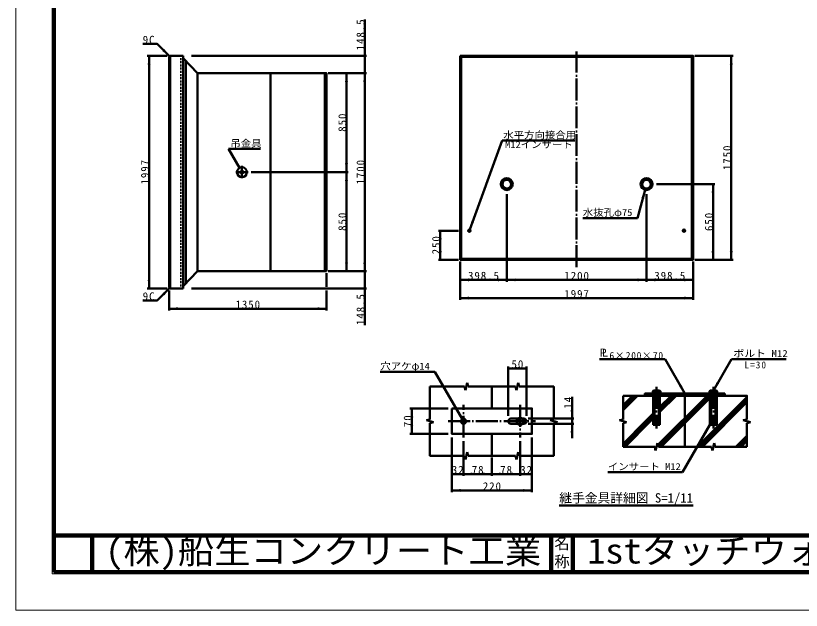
# Model space of a CAD drawing. Units: millimetres, scale not verified, with parts at other scales. Extents: x -2102 to 2102, y -1485 to 1485.
# Drawn here: x -2102 to 54, y -1485 to 147 of the extents above; entities that cross this region are included whole.
import ezdxf
from ezdxf.enums import TextEntityAlignment as Align

# ---------------------------------------------------------------- set-up
doc = ezdxf.new("R2010")
doc.units = ezdxf.units.MM
doc.header["$LTSCALE"] = 5
for name, pattern in [('DASHED', [7.5, 6, -1.5]), ('DOTTED', [1.75, 0.25, -1.5]), ('LONG_DASHED_DOTTED', [15.25, 12, -1.5, 0.25, -1.5])]:
    doc.linetypes.add(name, pattern=pattern)
doc.layers.add('0-0_V-nasSTD', color=7, linetype='Continuous', lineweight=50)
doc.layers.add('0-1_0', color=7, linetype='Continuous', lineweight=100)
doc.styles.add('ＭＳ ゴシック', font='')
doc.styles.get('ＭＳ ゴシック').set_extended_font_data('MS Gothic')

msp = doc.modelspace()

# ---------------------------------------------------------------- linework, layer by layer
at = {"layer": '0-0_V-nasSTD', "lineweight": 100}
for p, q in [((-1997.5, 1380), (-1997.5, -1380)), ((-632.5, -1280), (-632.5, -1380)), ((-572.5, -1280), (-572.5, -1380)), ((-1997.5, -1380), (1997.5, -1380))]:
    msp.add_line(p, q, dxfattribs=at)
at = {"layer": '0-0_V-nasSTD'}
for p, q in [((-1144.279, 36.866), (-1144.279, 136.866)), ((-1686.279, 36.866), (-1741.279, 36.866)), ((-1736.279, 36.866), (-1736.279, -602.174)), ((-1678.399, 36.866), (-1681.279, 33.986)), ((-1681.279, 33.986), (-1681.279, -599.294)), ((-1678.399, -602.174), (-1678.399, 36.866)), ((-1642.879, 36.866), (-1678.399, 36.866)), ((-1642.879, 36.866), (-1642.879, -602.174)), ((-1642.879, 30.243), (-1603.357, -10.654)), ((-1635.357, -587.767), (-1635.357, 22.46)), ((-1619.879, 36.866), (-1139.279, 36.866)), ((-881.839, 36.866), (-878.959, 33.986)), ((-878.959, 33.986), (-878.959, -520.254)), ((-245.679, 33.986), (-878.959, 33.986)), ((-245.679, 33.986), (-242.799, 36.866)), ((-245.679, -520.254), (-245.679, 33.986)), ((-132.799, 36.866), (-237.799, 36.866)), ((-137.799, 36.866), (-137.799, -523.134)), ((-1603.357, -554.654), (-1603.357, -10.654)), ((-1402.879, -554.654), (-1402.879, -10.654)), ((-1254.079, -554.654), (-1254.079, -10.654)), ((-1244.279, -10.654), (-1139.279, -10.654)), ((-1194.279, -282.654), (-1194.279, -10.654)), ((-766.914, -195.957), (-855.839, -440.277)), ((-766.914, -195.957), (-566.914, -195.957)), ((-1518.159, -218.776), (-1430.159, -218.776)), ((-1488.159, -270.737), (-1518.159, -218.776)), ((-1456.279, -282.654), (-1189.279, -282.654)), ((-1194.279, -554.654), (-1194.279, -282.654)), ((-342.799, -315.134), (-182.799, -315.134)), ((-187.799, -315.134), (-187.799, -523.134)), ((-754.319, -343.134), (-754.319, -583.134)), ((-395.29, -408.327), (-374.584, -331.052)), ((-370.319, -343.134), (-370.319, -583.134)), ((-545.29, -408.327), (-395.29, -408.327)), ((-941.839, -443.134), (-886.839, -443.134)), ((-936.839, -443.134), (-936.839, -523.134)), ((-941.839, -523.134), (-886.839, -523.134)), ((-878.959, -520.254), (-881.839, -523.134)), ((-881.839, -528.134), (-881.839, -633.134)), ((-878.959, -520.254), (-245.679, -520.254)), ((-245.679, -520.254), (-242.799, -523.134)), ((-242.799, -528.134), (-242.799, -633.134)), ((-132.799, -523.134), (-237.799, -523.134)), ((-1603.357, -554.654), (-1642.879, -595.551)), ((-1249.279, -554.654), (-1603.357, -554.654)), ((-1249.279, -597.174), (-1249.279, -559.654)), ((-1244.279, -554.654), (-1139.279, -554.654)), ((-1144.279, -554.654), (-1144.279, -602.174)), ((-881.839, -578.134), (-754.319, -578.134)), ((-754.319, -578.134), (-370.319, -578.134)), ((-370.319, -578.134), (-242.799, -578.134)), ((-1686.279, -602.174), (-1741.279, -602.174)), ((-1681.279, -599.294), (-1678.399, -602.174)), ((-1678.399, -602.174), (-1642.879, -602.174)), ((-1619.879, -602.174), (-1139.279, -602.174)), ((-1144.279, -602.174), (-1144.279, -702.174)), ((-1681.279, -662.174), (-1681.279, -607.174)), ((-1249.279, -662.174), (-1249.279, -607.174)), ((-881.839, -628.134), (-242.799, -628.134)), ((-1249.279, -657.174), (-1681.279, -657.174)), ((-499.627, -795.453), (-319.627, -795.453)), ((-319.627, -795.453), (-265.008, -890.056)), ((-137.008, -795.453), (-187.008, -882.056)), ((-137.008, -795.453), (12.992, -795.453)), ((-750.008, -816.056), (-750.008, -951.056)), ((-700.008, -816.056), (-700.008, -951.056)), ((-1101.508, -830.09), (-951.508, -830.09)), ((-876.508, -959.993), (-951.508, -830.09)), ((-750.008, -821.056), (-700.008, -821.056)), ((-862.508, -861.056), (-867.508, -881.056)), ((-862.508, -861.056), (-860.008, -871.056)), ((-722.508, -861.056), (-727.508, -881.056)), ((-722.508, -861.056), (-720.008, -871.056)), ((-965.008, -871.056), (-870.008, -871.056)), ((-965.008, -961.056), (-965.008, -871.056)), ((-870.008, -871.056), (-867.508, -881.056)), ((-860.008, -871.056), (-730.008, -871.056)), ((-795.008, -871.056), (-795.008, -931.056)), ((-730.008, -871.056), (-727.508, -881.056)), ((-351.508, -882.056), (-353.508, -884.056)), ((-332.508, -884.056), (-353.508, -884.056)), ((-334.508, -882.056), (-351.508, -882.056)), ((-334.508, -882.056), (-332.508, -884.056)), ((-195.508, -882.056), (-197.508, -884.056)), ((-176.508, -884.056), (-197.508, -884.056)), ((-178.508, -882.056), (-195.508, -882.056)), ((-178.508, -882.056), (-176.508, -884.056)), ((-575.008, -959.056), (-575.008, -899.056)), ((-435.008, -896.056), (-435.008, -961.056)), ((-409.304, -896.056), (-435.008, -921.759)), ((-402.233, -896.056), (-435.008, -928.83)), ((-395.162, -896.056), (-435.008, -935.902)), ((-373.949, -896.056), (-367.949, -890.056)), ((-366.878, -896.056), (-360.878, -890.056)), ((-359.807, -896.056), (-353.807, -890.056)), ((-352.736, -896.056), (-349.008, -892.328)), ((-352.508, -976.056), (-352.508, -896.056)), ((-349.008, -920.056), (-349.008, -890.056)), ((-204.243, -896.056), (-339.255, -1031.067)), ((-197.172, -896.056), (-337.172, -1036.056)), ((-332.593, -890.056), (-337.008, -894.47)), ((-337.008, -890.056), (-337.008, -920.056)), ((-333.508, -976.056), (-333.508, -896.056)), ((-303.238, -896.056), (-333.508, -926.325)), ((-296.167, -896.056), (-333.508, -933.397)), ((-289.096, -896.056), (-333.508, -940.468)), ((-331.522, -896.056), (-325.522, -890.056)), ((-330.101, -1036.056), (-196.508, -902.463)), ((-324.451, -896.056), (-318.451, -890.056)), ((-317.38, -896.056), (-311.38, -890.056)), ((-310.309, -896.056), (-304.309, -890.056)), ((-303.238, -896.056), (-297.238, -890.056)), ((-296.167, -896.056), (-290.167, -890.056)), ((-289.096, -896.056), (-283.096, -890.056)), ((-282.025, -896.056), (-276.025, -890.056)), ((-274.954, -896.056), (-268.954, -890.056)), ((-267.883, -896.056), (-265.008, -893.181)), ((-261.883, -890.056), (-265.008, -893.181)), ((-265.008, -896.056), (-265.008, -1036.056)), ((-260.812, -896.056), (-254.812, -890.056)), ((-253.741, -896.056), (-247.741, -890.056)), ((-246.67, -896.056), (-240.67, -890.056)), ((-239.598, -896.056), (-233.598, -890.056)), ((-232.527, -896.056), (-226.527, -890.056)), ((-231.106, -1036.056), (-95.008, -899.957)), ((-225.456, -896.056), (-219.456, -890.056)), ((-218.385, -896.056), (-212.385, -890.056)), ((-211.314, -896.056), (-205.314, -890.056)), ((-204.243, -896.056), (-198.243, -890.056)), ((-197.172, -896.056), (-193.008, -891.891)), ((-196.508, -976.056), (-196.508, -896.056)), ((-193.008, -920.056), (-193.008, -890.056)), ((-177.03, -890.056), (-181.008, -894.034)), ((-181.008, -890.056), (-181.008, -920.056)), ((-177.508, -976.056), (-177.508, -896.056)), ((-175.959, -896.056), (-169.959, -890.056)), ((-168.888, -896.056), (-162.888, -890.056)), ((-161.817, -896.056), (-155.817, -890.056)), ((-155.008, -890.056), (-155.008, -896.056)), ((-349.008, -970.056), (-349.008, -920.056)), ((-337.008, -970.056), (-337.008, -920.056)), ((-224.035, -1036.056), (-95.008, -907.029)), ((-216.964, -1036.056), (-95.008, -914.1)), ((-193.008, -970.056), (-193.008, -920.056)), ((-181.008, -970.056), (-181.008, -920.056)), ((-1020.008, -931.056), (-915.008, -931.056)), ((-1015.008, -1001.056), (-1015.008, -931.056)), ((-373.238, -966.056), (-352.508, -945.325)), ((-975.008, -963.556), (-965.008, -961.056)), ((-975.008, -963.556), (-955.008, -968.556)), ((-965.008, -971.056), (-955.008, -968.556)), ((-743.008, -959.056), (-723.07, -959.056)), ((-710.946, -959.056), (-707.008, -959.056)), ((-570.008, -959.056), (-695.008, -959.056)), ((-635.008, -963.556), (-625.008, -961.056)), ((-635.008, -963.556), (-615.008, -968.556)), ((-625.008, -971.056), (-615.008, -968.556)), ((-575.008, -973.056), (-575.008, -959.056)), ((-445.008, -963.556), (-435.008, -961.056)), ((-445.008, -963.556), (-425.008, -968.556)), ((-373.238, -966.056), (-435.008, -1027.825)), ((-366.167, -966.056), (-435.008, -1034.897)), ((-435.008, -971.056), (-425.008, -968.556)), ((-359.096, -966.056), (-429.096, -1036.056)), ((-366.167, -966.056), (-352.508, -952.397)), ((-359.096, -966.056), (-352.508, -959.468)), ((-105.008, -963.556), (-95.008, -961.056)), ((-105.008, -963.556), (-85.008, -968.556)), ((-95.008, -971.056), (-85.008, -968.556)), ((-86.096, -968.828), (-85.661, -968.392)), ((-723.07, -973.056), (-743.008, -973.056)), ((-707.008, -973.056), (-710.946, -973.056)), ((-570.008, -973.056), (-695.008, -973.056)), ((-575.008, -1013.056), (-575.008, -973.056)), ((-434.739, -970.988), (-435.008, -971.257)), ((-435.008, -971.056), (-435.008, -1036.056)), ((-333.508, -976.056), (-352.508, -976.056)), ((-271.508, -1105.959), (-196.508, -976.056)), ((-177.508, -976.056), (-196.508, -976.056)), ((-95.008, -971.056), (-95.008, -1036.056)), ((-1020.008, -1001.056), (-915.008, -1001.056)), ((-905.008, -1011.056), (-905.008, -1161.056)), ((-795.008, -1001.056), (-795.008, -1061.056)), ((-685.008, -1011.056), (-685.008, -1161.056)), ((-125.04, -1036.056), (-95.008, -1006.023)), ((-117.969, -1036.056), (-95.008, -1013.095)), ((-873.008, -1021.056), (-873.008, -1116.056)), ((-717.008, -1021.056), (-717.008, -1116.056)), ((-347.255, -1039.067), (-342.596, -1034.409)), ((-340.508, -1026.056), (-345.508, -1046.056)), ((-340.508, -1026.056), (-338.008, -1036.056)), ((-184.508, -1026.056), (-189.508, -1046.056)), ((-110.898, -1036.056), (-95.008, -1020.166)), ((-862.508, -1051.056), (-867.508, -1071.056)), ((-862.508, -1051.056), (-860.008, -1061.056)), ((-722.508, -1051.056), (-727.508, -1071.056)), ((-722.508, -1051.056), (-720.008, -1061.056)), ((-435.008, -1036.056), (-348.008, -1036.056)), ((-348.008, -1036.056), (-345.508, -1046.056)), ((-338.008, -1036.056), (-192.008, -1036.056)), ((-192.008, -1036.056), (-189.508, -1046.056)), ((-870.008, -1061.056), (-867.508, -1071.056)), ((-730.008, -1061.056), (-860.008, -1061.056)), ((-795.008, -1066.056), (-795.008, -1116.056)), ((-730.008, -1061.056), (-727.508, -1071.056)), ((-905.008, -1111.056), (-873.008, -1111.056)), ((-873.008, -1111.056), (-795.008, -1111.056)), ((-795.008, -1111.056), (-717.008, -1111.056)), ((-685.008, -1111.056), (-717.008, -1111.056)), ((-271.508, -1105.959), (-476.508, -1105.959)), ((-905.008, -1156.056), (-685.008, -1156.056)), ((-610.007, -1197.083), (-242.507, -1197.083))]:
    msp.add_line(p, q, dxfattribs=at)
at = {"layer": '0-0_V-nasSTD', "linetype": 'LONG_DASHED_DOTTED'}
for p, q in [((-562.319, -543.134), (-562.319, 48.866)), ((-1481.279, -265.214), (-1481.279, -299.134)), ((-1498.239, -282.654), (-1464.319, -282.654)), ((-861.679, -443.134), (-852.079, -443.134)), ((-856.879, -447.934), (-856.879, -438.334)), ((-272.559, -443.134), (-262.959, -443.134)), ((-267.759, -447.934), (-267.759, -438.334)), ((-343.008, -872.056), (-343.008, -986.056)), ((-187.008, -872.056), (-187.008, -986.056)), ((-873.008, -1011.056), (-873.008, -921.056)), ((-717.008, -921.056), (-717.008, -1011.056)), ((-915.008, -966.056), (-675.008, -966.056))]:
    msp.add_line(p, q, dxfattribs=at)
at = {"layer": '0-0_V-nasSTD', "linetype": 'DOTTED'}
for p, q in [((-1649.279, -602.174), (-1649.279, 36.866)), ((-1649.279, 36.866), (-1642.879, 30.243)), ((-1642.879, -595.551), (-1649.279, -602.174))]:
    msp.add_line(p, q, dxfattribs=at)
at = {"layer": '0-0_V-nasSTD', "linetype": 'DASHED'}
for p, q in [((-723.07, -959.056), (-710.946, -959.056)), ((-710.946, -973.056), (-723.07, -973.056))]:
    msp.add_line(p, q, dxfattribs=at)
at = {"layer": '0-0_V-nasSTD', "lineweight": 18}
for points in [[(-2102.5, -1485), (-2102.5, 1485), (2102.5, 1485), (2102.5, -1485)], [(-2002.5, -1385), (-2002.5, 1385), (2002.5, 1385), (2002.5, -1385)]]:
    msp.add_lwpolyline(points, close=True, dxfattribs=at)
at = {"layer": '0-0_V-nasSTD'}
for points in [[(-1679.839, 35.426), (-1713.78, 69.367), (-1753.78, 69.367)], [(-1144.279, -554.654), (-1144.279, -10.654), (-1144.279, 36.866)], [(-1249.279, -554.654), (-1249.279, -10.654), (-1603.357, -10.654)], [(-1679.839, -600.734), (-1713.78, -634.675), (-1753.78, -634.675)], [(-720.008, -871.056), (-625.008, -871.056), (-625.008, -961.056)], [(-353.508, -884.056), (-353.508, -890.056), (-332.508, -890.056), (-332.508, -884.056)], [(-197.508, -884.056), (-197.508, -890.056), (-176.508, -890.056), (-176.508, -884.056)], [(-95.008, -961.056), (-95.008, -896.056), (-435.008, -896.056)], [(-155.008, -890.056), (-375.008, -890.056), (-375.008, -896.056)], [(-726.101, -960.806), (-717.008, -955.556), (-707.915, -960.806), (-707.915, -971.306)], [(-707.915, -971.306), (-717.008, -976.556), (-726.101, -971.306), (-726.101, -960.806)], [(-870.008, -1061.056), (-965.008, -1061.056), (-965.008, -971.056)], [(-625.008, -971.056), (-625.008, -1061.056), (-720.008, -1061.056)], [(-184.508, -1026.056), (-182.008, -1036.056), (-95.008, -1036.056)]]:
    msp.add_lwpolyline(points, dxfattribs=at)
for points in [[(-881.839, 36.866), (-881.839, -523.134), (-242.799, -523.134), (-242.799, 36.866)], [(-905.008, -931.056), (-905.008, -1001.056), (-685.008, -1001.056), (-685.008, -931.056)]]:
    msp.add_lwpolyline(points, close=True, dxfattribs=at)
for centre, radius in [((-1481.279, -282.654), 13.76), ((-1481.279, -282.654), 4), ((-754.319, -315.134), 16.48), ((-754.319, -315.134), 13.6), ((-370.319, -315.134), 16.48), ((-370.319, -315.134), 13.6), ((-754.319, -315.134), 12), ((-370.319, -315.134), 12), ((-856.879, -443.134), 3.04), ((-856.879, -443.134), 1.92), ((-856.879, -443.134), 1.6), ((-267.759, -443.134), 3.04), ((-267.759, -443.134), 1.92), ((-267.759, -443.134), 1.6), ((-873.008, -966.056), 7), ((-717.008, -966.056), 8.5)]:
    msp.add_circle(centre, radius, dxfattribs=at)
for centre, radius, start, end in [((-343.008, -910.618), 28.562, 68.4314, 111.5686), ((-187.008, -910.618), 28.562, 68.4314, 111.5686), ((-343.008, -912.056), 10, 233.1301, 306.8699), ((-187.008, -912.056), 10, 233.1301, 306.8699), ((-743.008, -966.056), 7, 90, 270), ((-707.008, -966.056), 7, 270, 90), ((-343.008, -962.056), 10, 233.1301, 306.8699), ((-187.008, -962.056), 10, 233.1301, 306.8699)]:
    msp.add_arc(centre, radius, start, end, dxfattribs=at)
for points in [[(-1699.638, 49.568), (-1696.809, 52.397), (-1679.839, 35.426)], [(-1696.809, 52.397), (-1693.981, 55.225), (-1679.839, 35.426)], [(-1148.279, 60.866), (-1144.279, 36.866), (-1144.279, 60.866)], [(-1144.279, 36.866), (-1144.279, 60.866), (-1140.279, 60.866)], [(-1740.279, 12.866), (-1736.279, 12.866), (-1736.279, 36.866)], [(-1736.279, 12.866), (-1736.279, 36.866), (-1732.279, 12.866)], [(-141.799, 12.866), (-137.799, 12.866), (-137.799, 36.866)], [(-137.799, 12.866), (-137.799, 36.866), (-133.799, 12.866)], [(-1198.279, -34.654), (-1194.279, -34.654), (-1194.279, -10.654)], [(-1194.279, -34.654), (-1194.279, -10.654), (-1190.279, -34.654)], [(-1148.279, -34.654), (-1144.279, -34.654), (-1144.279, -10.654)], [(-1144.279, -34.654), (-1144.279, -10.654), (-1140.279, -34.654)], [(-1503.623, -251.953), (-1500.159, -249.953), (-1488.159, -270.737)], [(-1500.159, -249.953), (-1496.695, -247.953), (-1488.159, -270.737)], [(-1198.279, -258.654), (-1194.279, -282.654), (-1194.279, -258.654)], [(-1194.279, -282.654), (-1194.279, -258.654), (-1190.279, -258.654)], [(-1198.279, -306.654), (-1194.279, -306.654), (-1194.279, -282.654)], [(-1194.279, -306.654), (-1194.279, -282.654), (-1190.279, -306.654)], [(-191.799, -339.134), (-187.799, -339.134), (-187.799, -315.134)], [(-187.799, -339.134), (-187.799, -315.134), (-183.799, -339.134)], [(-384.66, -353.199), (-380.796, -354.235), (-374.584, -331.052)], [(-380.796, -354.235), (-376.932, -355.27), (-374.584, -331.052)], [(-855.839, -440.277), (-851.389, -416.357), (-847.631, -417.725)], [(-855.839, -440.277), (-847.631, -417.725), (-843.872, -419.093)], [(-940.839, -467.134), (-936.839, -467.134), (-936.839, -443.134)], [(-936.839, -467.134), (-936.839, -443.134), (-932.839, -467.134)], [(-940.839, -499.134), (-936.839, -523.134), (-936.839, -499.134)], [(-936.839, -523.134), (-936.839, -499.134), (-932.839, -499.134)], [(-191.799, -499.134), (-187.799, -523.134), (-187.799, -499.134)], [(-187.799, -523.134), (-187.799, -499.134), (-183.799, -499.134)], [(-141.799, -499.134), (-137.799, -523.134), (-137.799, -499.134)], [(-137.799, -523.134), (-137.799, -499.134), (-133.799, -499.134)], [(-1198.279, -530.654), (-1194.279, -554.654), (-1194.279, -530.654)], [(-1194.279, -554.654), (-1194.279, -530.654), (-1190.279, -530.654)], [(-1148.279, -530.654), (-1144.279, -554.654), (-1144.279, -530.654)], [(-1144.279, -554.654), (-1144.279, -530.654), (-1140.279, -530.654)], [(-1740.279, -578.174), (-1736.279, -602.174), (-1736.279, -578.174)], [(-1736.279, -602.174), (-1736.279, -578.174), (-1732.279, -578.174)], [(-881.839, -578.134), (-857.839, -578.134), (-857.839, -574.134)], [(-881.839, -578.134), (-857.839, -582.134), (-857.839, -578.134)], [(-778.319, -578.134), (-778.319, -574.134), (-754.319, -578.134)], [(-778.319, -582.134), (-778.319, -578.134), (-754.319, -578.134)], [(-754.319, -578.134), (-730.319, -578.134), (-730.319, -574.134)], [(-754.319, -578.134), (-730.319, -582.134), (-730.319, -578.134)], [(-394.319, -578.134), (-394.319, -574.134), (-370.319, -578.134)], [(-394.319, -582.134), (-394.319, -578.134), (-370.319, -578.134)], [(-370.319, -578.134), (-346.319, -578.134), (-346.319, -574.134)], [(-370.319, -578.134), (-346.319, -582.134), (-346.319, -578.134)], [(-266.799, -578.134), (-266.799, -574.134), (-242.799, -578.134)], [(-266.799, -582.134), (-266.799, -578.134), (-242.799, -578.134)], [(-1699.638, -614.876), (-1696.809, -617.705), (-1679.839, -600.734)], [(-1696.809, -617.705), (-1693.981, -620.533), (-1679.839, -600.734)], [(-1148.279, -626.174), (-1144.279, -626.174), (-1144.279, -602.174)], [(-1144.279, -626.174), (-1144.279, -602.174), (-1140.279, -626.174)], [(-881.839, -628.134), (-857.839, -628.134), (-857.839, -624.134)], [(-266.799, -628.134), (-266.799, -624.134), (-242.799, -628.134)], [(-881.839, -628.134), (-857.839, -632.134), (-857.839, -628.134)], [(-266.799, -632.134), (-266.799, -628.134), (-242.799, -628.134)], [(-1681.279, -657.174), (-1657.279, -657.174), (-1657.279, -653.174)], [(-1681.279, -657.174), (-1657.279, -661.174), (-1657.279, -657.174)], [(-1273.279, -657.174), (-1273.279, -653.174), (-1249.279, -657.174)], [(-1273.279, -661.174), (-1273.279, -657.174), (-1249.279, -657.174)], [(-750.008, -821.056), (-726.008, -821.056), (-726.008, -817.056)], [(-724.008, -821.056), (-724.008, -817.056), (-700.008, -821.056)], [(-750.008, -821.056), (-726.008, -825.056), (-726.008, -821.056)], [(-724.008, -825.056), (-724.008, -821.056), (-700.008, -821.056)], [(-187.008, -882.056), (-178.472, -859.271), (-175.008, -861.271)], [(-187.008, -882.056), (-175.008, -861.271), (-171.544, -863.271)], [(-280.472, -871.271), (-277.008, -869.271), (-265.008, -890.056)], [(-277.008, -869.271), (-273.544, -867.271), (-265.008, -890.056)], [(-1019.008, -955.056), (-1015.008, -955.056), (-1015.008, -931.056)], [(-1015.008, -955.056), (-1015.008, -931.056), (-1011.008, -955.056)], [(-891.972, -941.209), (-888.508, -939.209), (-876.508, -959.993)], [(-888.508, -939.209), (-885.044, -937.209), (-876.508, -959.993)], [(-579.008, -935.056), (-575.008, -959.056), (-575.008, -935.056)], [(-575.008, -959.056), (-575.008, -935.056), (-571.008, -935.056)], [(-1019.008, -977.056), (-1015.008, -1001.056), (-1015.008, -977.056)], [(-1015.008, -1001.056), (-1015.008, -977.056), (-1011.008, -977.056)], [(-579.008, -997.056), (-575.008, -997.056), (-575.008, -973.056)], [(-575.008, -997.056), (-575.008, -973.056), (-571.008, -997.056)], [(-211.972, -994.84), (-208.508, -996.84), (-196.508, -976.056)], [(-208.508, -996.84), (-205.044, -998.84), (-196.508, -976.056)], [(-905.008, -1111.056), (-881.008, -1111.056), (-881.008, -1107.056)], [(-905.008, -1111.056), (-881.008, -1115.056), (-881.008, -1111.056)], [(-897.008, -1111.056), (-897.008, -1107.056), (-873.008, -1111.056)], [(-897.008, -1115.056), (-897.008, -1111.056), (-873.008, -1111.056)], [(-873.008, -1111.056), (-849.008, -1111.056), (-849.008, -1107.056)], [(-873.008, -1111.056), (-849.008, -1115.056), (-849.008, -1111.056)], [(-819.008, -1111.056), (-819.008, -1107.056), (-795.008, -1111.056)], [(-819.008, -1115.056), (-819.008, -1111.056), (-795.008, -1111.056)], [(-795.008, -1111.056), (-771.008, -1111.056), (-771.008, -1107.056)], [(-795.008, -1111.056), (-771.008, -1115.056), (-771.008, -1111.056)], [(-741.008, -1111.056), (-741.008, -1107.056), (-717.008, -1111.056)], [(-741.008, -1115.056), (-741.008, -1111.056), (-717.008, -1111.056)], [(-717.008, -1111.056), (-693.008, -1111.056), (-693.008, -1107.056)], [(-717.008, -1111.056), (-693.008, -1115.056), (-693.008, -1111.056)], [(-709.008, -1111.056), (-709.008, -1107.056), (-685.008, -1111.056)], [(-709.008, -1115.056), (-709.008, -1111.056), (-685.008, -1111.056)], [(-905.008, -1156.056), (-881.008, -1156.056), (-881.008, -1152.056)], [(-905.008, -1156.056), (-881.008, -1160.056), (-881.008, -1156.056)], [(-709.008, -1156.056), (-709.008, -1152.056), (-685.008, -1156.056)], [(-709.008, -1160.056), (-709.008, -1156.056), (-685.008, -1156.056)]]:
    msp.add_solid(points, dxfattribs=at)
at = {"layer": '0-1_0'}
for p, q in [((-1997.5, -1280), (1997.5, -1280)), ((-1892.5, -1280), (-1892.5, -1380))]:
    msp.add_line(p, q, dxfattribs=at)

# ---------------------------------------------------------------- texts
at = {"layer": '0-0_V-nasSTD', "style": 'ＭＳ ゴシック'}
for s, height, width, p in [('水平方向接合用', 19.06, 1.1, (-763.914, -195.957)), ('吊金具', 19.06, 1.1, (-1513.159, -218.776)), ('M12インサート', 19.06, 1.1, (-758.664, -221.957)), ('水抜孔φ75', 19.06, 1.1, (-545.29, -408.327)), ('Ｐ', 21.63, 0.9, (-502.749, -795.453)), ('Ｌ', 21.63, 0.9, (-498.127, -795.453)), ('ボルト M12', 19.06, 1.15, (-132.008, -795.453)), ('穴アケφ14', 19.06, 1.1, (-1101.508, -830.09)), ('インサート M12', 19.06, 1.1, (-476.508, -1105.959)), ('(株)船生コンクリート工業', 69.65, 1.05, (-1856.5, -1377.45)), ('1stタッチウォールＢ型', 69.65, 1.05, (-533.25, -1377.53))]:
    msp.add_text(s, height=height, dxfattribs=dict(at, width=width)).set_placement(p, align=Align.BOTTOM_LEFT)
for s, height, p in [('継手金具詳細図 S=1/11', 25.66, (-610.007, -1197.083)), ('名', 30.79, (-623.518, -1326.001)), ('称', 30.79, (-623.524, -1375.99))]:
    msp.add_text(s, height=height, dxfattribs=at).set_placement(p, align=Align.BOTTOM_LEFT)
at = {"layer": '0-0_V-nasSTD', "char_height": 21.99, "attachment_point": 7, "rotation": 90, "style": 'ＭＳ ゴシック'}
for s, insert in [('\\T1.17;148.5', (-1144.279, 51.866)), ('\\T1.17;850', (-1194.279, -171.654)), ('\\T1.17;1750', (-137.799, -276.884)), ('\\T1.17;1997', (-1736.279, -316.404)), ('\\T1.17;1700', (-1144.279, -316.404)), ('\\T1.17;850', (-1194.279, -443.654)), ('\\T1.17;650', (-187.799, -444.134)), ('\\T1.17;250', (-936.839, -508.134)), ('\\T1.17;148.5', (-1144.279, -702.174)), ('\\T1.17;14', (-575.008, -931.556)), ('\\T1.17;70', (-1015.008, -982.306))]:
    msp.add_mtext(s, dxfattribs=dict(at, insert=insert))
at = {"layer": '0-0_V-nasSTD', "attachment_point": 7, "style": 'ＭＳ ゴシック'}
for s, insert, char_height in [('\\T1.17;9C', (-1753.78, 69.367), 21.99), ('\\T1.17;398.5', (-860.579, -578.134), 21.99), ('\\T1.17;1200', (-596.069, -578.134), 21.99), ('\\T1.17;398.5', (-349.059, -578.134), 21.99), ('\\T1.17;9C', (-1753.78, -634.675), 21.99), ('\\T1.17;1997', (-596.069, -628.134), 21.99), ('\\T1.17;1350', (-1499.029, -657.174), 21.99), ('\\T1.15;6×200×70', (-472.127, -795.453), 19.06), ('\\T1.17;50', (-741.258, -821.056), 21.99), ('\\T1.19;L=30', (-101.539, -821.453), 19.06), ('\\T1.17;32', (-905.258, -1111.056), 21.99), ('\\T1.17;78', (-850.258, -1111.056), 21.99), ('\\T1.17;78', (-772.258, -1111.056), 21.99), ('\\T1.17;32', (-717.258, -1111.056), 21.99), ('\\T1.17;220', (-820.008, -1156.056), 21.99)]:
    msp.add_mtext(s, dxfattribs=dict(at, insert=insert, char_height=char_height))

doc.saveas('drawing.dxf')
